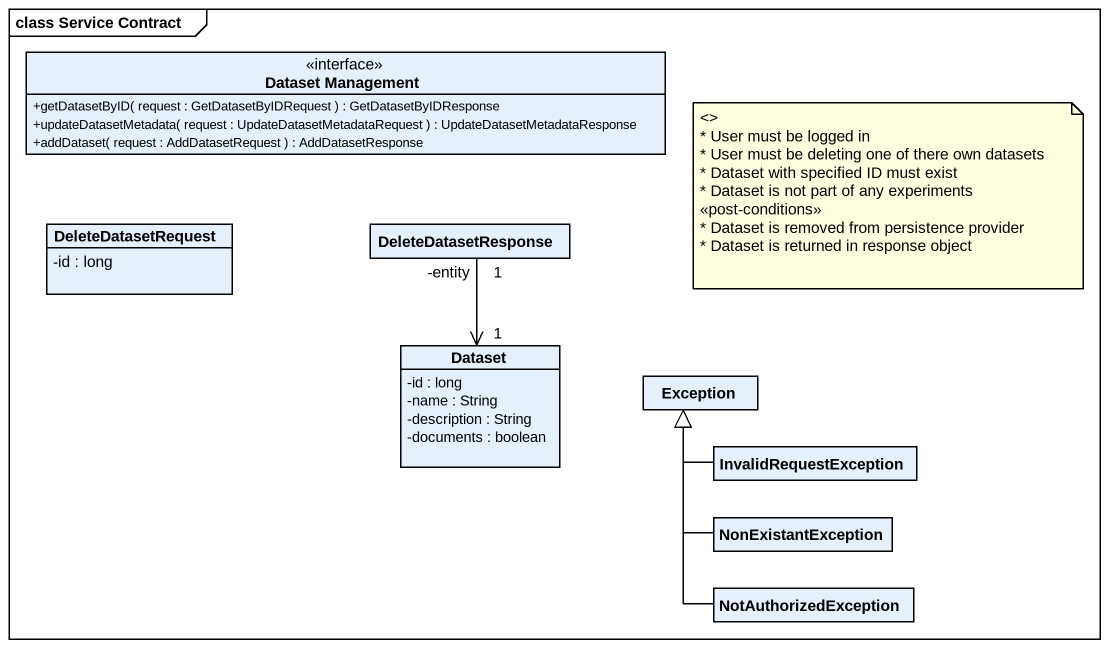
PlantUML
@startuml
mainframe class Service Contract
hide circle
hide empty members
skinparam classAttributeIconSize 0
interface "Dataset Management" as Dataset_Management {
  +getDatasetByID( request : GetDatasetByIDRequest ) : GetDatasetByIDResponse
  +updateDatasetMetadata( request : UpdateDatasetMetadataRequest ) : UpdateDatasetMetadataResponse
  +addDataset( request : AddDatasetRequest ) : AddDatasetResponse
}
class DeleteDatasetRequest {
  -id : long
}
class DeleteDatasetResponse
class Dataset {
  -id : long
  -name : String
  -description : String
  -documents : boolean
}
class "Exception" as Exception_
class InvalidRequestException
class NonExistantException
class NotAuthorizedException
DeleteDatasetResponse "1\n-entity" --> "1" Dataset
InvalidRequestException -up-|> Exception_
NonExistantException -up-|> Exception_
NotAuthorizedException -up-|> Exception_
note as N1
  <>
  * User must be logged in
  * User must be deleting one of there own datasets
  * Dataset with specified ID must exist
  * Dataset is not part of any experiments
  <<post-conditions>>
  * Dataset is removed from persistence provider
  * Dataset is returned in response object
end note
@enduml
